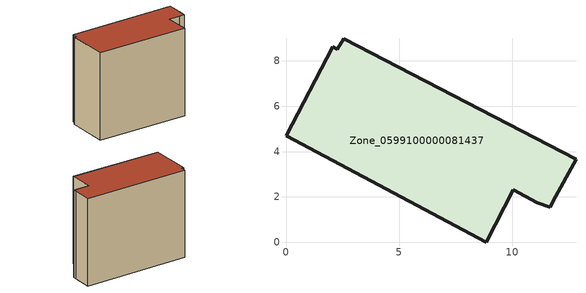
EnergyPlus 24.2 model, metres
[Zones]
Zone_0599100000081437
 floor ground (C_G): 2.55,8.98 12.81,3.65 11.81,1.82 11.67,1.54 11.1,1.74 10.04,2.32 8.85,0 0,4.69 2.06,8.62 2.26,8.53 z0
 wall outside (C_F): 2.06,8.62 0,4.69 8.85,0 10.04,2.32 11.1,1.74 11.67,1.54 11.81,1.82 12.81,3.65 2.55,8.98 2.26,8.53 2.06,8.62 z0:9.37
 roof outside (C_R): 11.1,1.74 11.67,1.54 11.81,1.82 12.81,3.65 2.55,8.98 2.26,8.53 2.06,8.62 0,4.69 8.85,0 10.04,2.32 z9.37
[BUILDING]
Pand.0599100000081437: North Axis=0; Terrain=City; Loads Convergence Tolerance Value=0.04; Temperature Convergence Tolerance Value=0.4; Solar Distribution=FullExterior; Maximum Number of Warmup Days=25; Minimum Number of Warmup Days=1
[Site:Location]
Rotterdam.The.Hague.AP_ZH_NLD Design_Conditions: Latitude=51.96; Longitude=4.45; Time Zone=1; Elevation=-4.5
[SITE:GROUNDTEMPERATURE:BUILDINGSURFACE]
18, 18, 18, 18, 18, 18, 18, 18, 18, 18, 18, 18
[MATERIAL] Thermal Absorptance=0.9; Solar Absorptance=0.7; Visible Absorptance=0.7
Name | Roughness | Thickness | Conductivity | Density | Specific Heat
G.TI.1946 | MediumSmooth | 0.15 | 1 | 540 | 1210
F.TI.1946 | Rough | 0.3 | 0.857143 | 1920 | 840
R.TI.1946 | MediumRough | 0.2 | 0.1 | 1500 | 1000
[CONSTRUCTION]
C_G: G.TI.1946
C_F: F.TI.1946
C_R: R.TI.1946
[ZONE]
Zone_0599100000081437: Type=1; Multiplier=1; Ceiling Height=Autocalculate; Volume=Autocalculate; Floor Area=autocalculate; Part of Total Floor Area=Yes
[ZONEINFILTRATION:DESIGNFLOWRATE]
Infil_Zone_0599100000081437: Zone or ZoneList or Space or SpaceList=Zone_0599100000081437; Schedule=AlwaysOn; Design Flow Rate Calculation Method=Flow/Area; Flow Rate per Floor Area=0.003; Constant Term Coefficient=1; Temperature Term Coefficient=0; Velocity Term Coefficient=0; Velocity Squared Term Coefficient=0
[HVACTEMPLATE:ZONE:IDEALLOADSAIRSYSTEM]
Zone_0599100000081437: Maximum Heating Supply Air Temperature=50; Minimum Cooling Supply Air Temperature=13; Maximum Heating Supply Air Humidity Ratio=0.0156; Minimum Cooling Supply Air Humidity Ratio=0.0077; Heating Limit=NoLimit; Cooling Limit=NoLimit; Dehumidification Control Type=ConstantSensibleHeatRatio; Cooling Sensible Heat Ratio=0.7; Dehumidification Setpoint=60; Humidification Control Type=None; Humidification Setpoint=30; Outdoor Air Method=None; Outdoor Air Flow Rate per Person=0.00944; Outdoor Air Flow Rate per Zone Floor Area=0; Outdoor Air Flow Rate per Zone=0; Demand Controlled Ventilation Type=None; Outdoor Air Economizer Type=NoEconomizer; Heat Recovery Type=None; Sensible Heat Recovery Effectiveness=0.7; Latent Heat Recovery Effectiveness=0.65
[ZONECONTROL:THERMOSTAT]
ThermostatControl_Zone_0599100000081437: Zone or ZoneList=Zone_0599100000081437; Control Type Schedule=DualSetpointControlType; Control 1=Thermostat_Zone_0599100000081437; Temperature Difference Between Cutout And Setpoint=0
[THERMOSTATSETPOINT:DUALSETPOINT]
Thermostat_Zone_0599100000081437: Heating Setpoint Temperature Schedule=HeatingSetpoint_Zone_0599100000081437; Cooling Setpoint Temperature Schedule=CoolingSetpoint_Zone_0599100000081437
[SCHEDULE:COMPACT]
HeatingSetpoint_Zone_0599100000081437: Through: 12/31, For: AllDays, Until: 24:00, 21
CoolingSetpoint_Zone_0599100000081437: Through: 12/31, For: AllDays, Until: 24:00, 24
DualSetpointControlType: Through: 12/31, For: AllDays, Until: 24:00, 4
AlwaysOn: Through: 12/31, For: AllDays, Until: 24:00, 1
